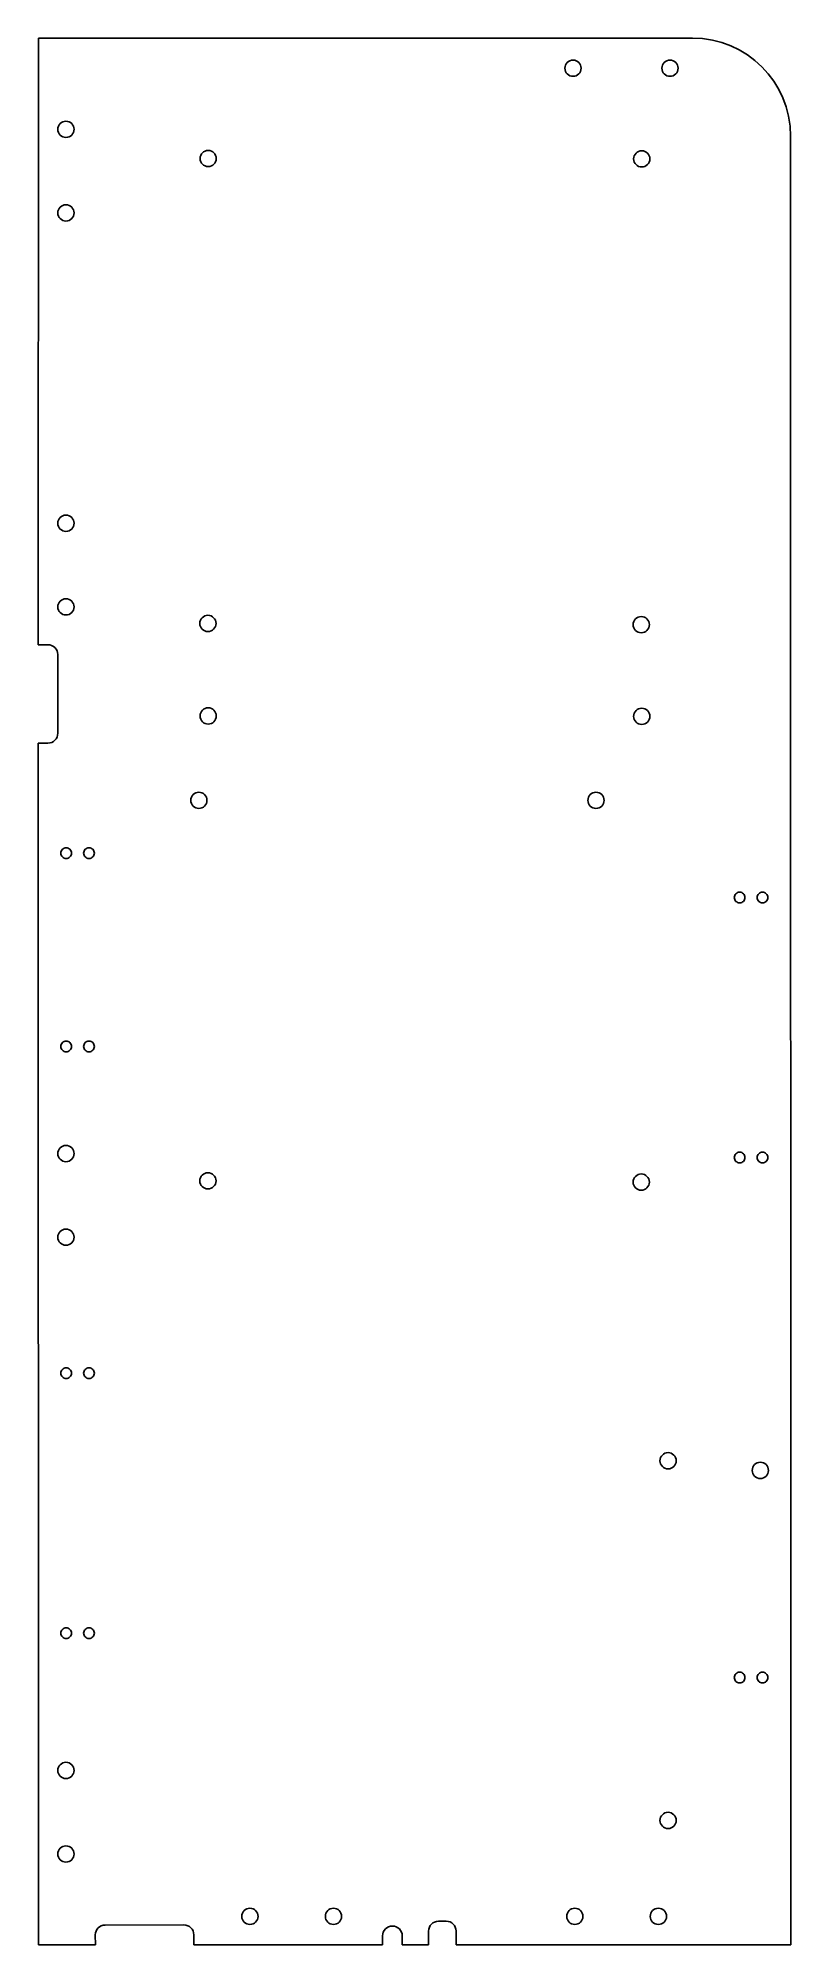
# Model space of a CAD drawing. Header units: millimetres. Extents: x 0 to 191, y 0 to 484.
import ezdxf

# ---------------------------------------------------------------- set-up
doc = ezdxf.new("R2010")
doc.units = ezdxf.units.MM
doc.layers.get('0').update_dxf_attribs({"linetype": 'CONTINUOUS'})

msp = doc.modelspace()

# ---------------------------------------------------------------- linework, layer by layer
for p, q in [((0.27, 484.17), (0.14, 330.19)), ((166.32, 484.18), (0.27, 484.17)), ((191.27, 0.17), (191.18, 459.32)), ((0.14, 330.19), (2.56, 330.19)), ((5.15, 327.69), (5.13, 307.72)), ((2.63, 305.21), (0.14, 305.19)), ((0.14, 305.19), (0.27, 0.19)), ((17.15, 5.21), (37.17, 5.22)), ((101.79, 6.15), (103.75, 6.19)), ((0.27, 0.19), (14.67, 0.19)), ((14.67, 0.19), (14.65, 2.71)), ((39.67, 2.72), (39.67, 0.19)), ((39.67, 0.19), (87.6, 0.17)), ((87.6, 0.17), (87.58, 2.43)), ((92.6, 2.43), (92.56, 0.17)), ((92.56, 0.17), (99.27, 0.17)), ((99.27, 0.17), (99.27, 3.67)), ((106.26, 3.69), (106.27, 0.17)), ((106.27, 0.17), (191.27, 0.17))]:
    msp.add_line(p, q)
for points in [[(166.32, 484.18), (180.05, 484.18), (191.18, 473.05), (191.18, 459.32)], [(133.9, 476.54), (133.9, 477.68), (134.82, 478.6), (135.96, 478.6)], [(133.9, 476.54), (133.9, 477.68), (134.82, 478.6), (135.96, 478.6)], [(135.96, 474.48), (134.82, 474.48), (133.9, 475.41), (133.9, 476.54)], [(135.96, 474.48), (134.82, 474.48), (133.9, 475.41), (133.9, 476.54)], [(135.96, 478.6), (137.1, 478.6), (138.02, 477.68), (138.02, 476.54)], [(135.96, 478.6), (137.1, 478.6), (138.02, 477.68), (138.02, 476.54)], [(138.02, 476.54), (138.02, 475.41), (137.1, 474.48), (135.96, 474.48)], [(138.02, 476.54), (138.02, 475.41), (137.1, 474.48), (135.96, 474.48)], [(158.52, 476.54), (158.52, 477.68), (159.44, 478.6), (160.58, 478.6)], [(160.58, 474.48), (159.44, 474.48), (158.52, 475.41), (158.52, 476.54)], [(160.58, 478.6), (161.72, 478.6), (162.64, 477.68), (162.64, 476.54)], [(162.64, 476.54), (162.64, 475.41), (161.72, 474.48), (160.58, 474.48)], [(5.14, 461.03), (5.14, 462.16), (6.06, 463.09), (7.2, 463.09)], [(5.14, 461.03), (5.14, 462.16), (6.06, 463.09), (7.2, 463.09)], [(7.2, 458.97), (6.06, 458.97), (5.14, 459.89), (5.14, 461.03)], [(7.2, 458.97), (6.06, 458.97), (5.14, 459.89), (5.14, 461.03)], [(7.2, 463.09), (8.34, 463.09), (9.26, 462.16), (9.26, 461.03)], [(7.2, 463.09), (8.34, 463.09), (9.26, 462.16), (9.26, 461.03)], [(9.26, 461.03), (9.26, 459.89), (8.34, 458.97), (7.2, 458.97)], [(9.26, 461.03), (9.26, 459.89), (8.34, 458.97), (7.2, 458.97)], [(41.26, 453.62), (41.26, 454.76), (42.19, 455.68), (43.32, 455.68)], [(43.32, 455.68), (44.46, 455.68), (45.38, 454.76), (45.38, 453.62)], [(151.35, 453.52), (151.35, 454.66), (152.27, 455.58), (153.41, 455.58)], [(153.41, 455.58), (154.54, 455.58), (155.47, 454.66), (155.47, 453.52)], [(43.32, 451.56), (42.19, 451.56), (41.26, 452.48), (41.26, 453.62)], [(45.38, 453.62), (45.38, 452.48), (44.46, 451.56), (43.32, 451.56)], [(153.41, 451.47), (152.27, 451.47), (151.35, 452.39), (151.35, 453.52)], [(155.47, 453.52), (155.47, 452.39), (154.54, 451.47), (153.41, 451.47)], [(5.14, 439.81), (5.14, 440.94), (6.06, 441.87), (7.2, 441.87)], [(5.14, 439.81), (5.14, 440.94), (6.06, 441.87), (7.2, 441.87)], [(7.2, 441.87), (8.34, 441.87), (9.26, 440.94), (9.26, 439.81)], [(7.2, 441.87), (8.34, 441.87), (9.26, 440.94), (9.26, 439.81)], [(7.2, 437.75), (6.06, 437.75), (5.14, 438.67), (5.14, 439.81)], [(7.2, 437.75), (6.06, 437.75), (5.14, 438.67), (5.14, 439.81)], [(9.26, 439.81), (9.26, 438.67), (8.34, 437.75), (7.2, 437.75)], [(9.26, 439.81), (9.26, 438.67), (8.34, 437.75), (7.2, 437.75)], [(5.14, 361.03), (5.14, 362.16), (6.06, 363.09), (7.2, 363.09)], [(7.2, 363.09), (8.34, 363.09), (9.26, 362.16), (9.26, 361.03)], [(7.2, 358.97), (6.06, 358.97), (5.14, 359.89), (5.14, 361.03)], [(9.26, 361.03), (9.26, 359.89), (8.34, 358.97), (7.2, 358.97)], [(5.14, 339.81), (5.14, 340.94), (6.06, 341.87), (7.2, 341.87)], [(7.2, 337.75), (6.06, 337.75), (5.14, 338.67), (5.14, 339.81)], [(7.2, 341.87), (8.34, 341.87), (9.26, 340.94), (9.26, 339.81)], [(9.26, 339.81), (9.26, 338.67), (8.34, 337.75), (7.2, 337.75)], [(41.19, 335.61), (41.19, 336.74), (42.11, 337.66), (43.25, 337.66)], [(43.25, 333.55), (42.11, 333.55), (41.19, 334.47), (41.19, 335.61)], [(43.25, 337.66), (44.39, 337.66), (45.31, 336.74), (45.31, 335.61)], [(45.31, 335.61), (45.31, 334.47), (44.39, 333.55), (43.25, 333.55)], [(151.21, 335.3), (151.21, 336.43), (152.13, 337.35), (153.27, 337.35)], [(153.27, 333.24), (152.13, 333.24), (151.21, 334.16), (151.21, 335.3)], [(153.27, 337.35), (154.41, 337.35), (155.33, 336.43), (155.33, 335.3)], [(155.33, 335.3), (155.33, 334.16), (154.41, 333.24), (153.27, 333.24)], [(2.56, 330.19), (3.99, 330.19), (5.15, 329.08), (5.15, 327.69)], [(41.26, 312.12), (41.26, 313.26), (42.19, 314.18), (43.32, 314.18)], [(43.32, 310.06), (42.19, 310.06), (41.26, 310.98), (41.26, 312.12)], [(43.32, 314.18), (44.46, 314.18), (45.38, 313.26), (45.38, 312.12)], [(45.38, 312.12), (45.38, 310.98), (44.46, 310.06), (43.32, 310.06)], [(151.35, 312.02), (151.35, 313.16), (152.27, 314.08), (153.41, 314.08)], [(153.41, 309.97), (152.27, 309.97), (151.35, 310.89), (151.35, 312.02)], [(153.41, 314.08), (154.54, 314.08), (155.47, 313.16), (155.47, 312.02)], [(155.47, 312.02), (155.47, 310.89), (154.54, 309.97), (153.41, 309.97)], [(5.13, 307.72), (5.13, 306.33), (4.01, 305.21), (2.63, 305.21)], [(39.49, 292.15), (39.11, 291.77), (38.89, 291.24), (38.89, 290.7)], [(38.89, 290.7), (38.89, 290.15), (39.11, 289.63), (39.49, 289.24)], [(40.95, 292.76), (40.4, 292.76), (39.88, 292.54), (39.49, 292.15)], [(42.4, 292.15), (42.02, 292.54), (41.5, 292.76), (40.95, 292.76)], [(43.01, 290.7), (43.01, 291.24), (42.79, 291.77), (42.4, 292.15)], [(42.4, 289.24), (42.79, 289.63), (43.01, 290.15), (43.01, 290.7)], [(140.32, 292.15), (139.94, 291.76), (139.72, 291.24), (139.72, 290.69)], [(139.72, 290.69), (139.72, 290.15), (139.94, 289.62), (140.32, 289.24)], [(141.78, 292.75), (141.23, 292.75), (140.71, 292.54), (140.32, 292.15)], [(143.24, 292.15), (142.85, 292.54), (142.33, 292.75), (141.78, 292.75)], [(143.84, 290.69), (143.84, 291.24), (143.62, 291.76), (143.24, 292.15)], [(143.24, 289.24), (143.62, 289.62), (143.84, 290.15), (143.84, 290.69)], [(39.49, 289.24), (39.88, 288.86), (40.4, 288.64), (40.95, 288.64)], [(40.95, 288.64), (41.5, 288.64), (42.02, 288.86), (42.4, 289.24)], [(140.32, 289.24), (140.71, 288.85), (141.23, 288.64), (141.78, 288.64)], [(141.78, 288.64), (142.33, 288.64), (142.85, 288.85), (143.24, 289.24)], [(5.9, 277.3), (5.9, 277.66), (6.04, 278), (6.3, 278.26)], [(6.3, 276.34), (6.04, 276.59), (5.9, 276.94), (5.9, 277.3)], [(6.3, 278.26), (6.55, 278.51), (6.9, 278.66), (7.26, 278.66)], [(7.26, 275.94), (6.9, 275.94), (6.55, 276.08), (6.3, 276.34)], [(7.26, 278.66), (7.62, 278.66), (7.96, 278.51), (8.22, 278.26)], [(8.22, 276.34), (7.96, 276.08), (7.62, 275.94), (7.26, 275.94)], [(8.22, 278.26), (8.47, 278), (8.62, 277.66), (8.62, 277.3)], [(8.62, 277.3), (8.62, 276.94), (8.47, 276.59), (8.22, 276.34)], [(11.7, 277.3), (11.7, 277.66), (11.84, 278), (12.1, 278.26)], [(12.1, 276.34), (11.84, 276.59), (11.7, 276.94), (11.7, 277.3)], [(12.1, 278.26), (12.35, 278.51), (12.7, 278.66), (13.06, 278.66)], [(13.06, 275.94), (12.7, 275.94), (12.35, 276.08), (12.1, 276.34)], [(13.06, 278.66), (13.42, 278.66), (13.76, 278.51), (14.02, 278.26)], [(14.02, 276.34), (13.76, 276.08), (13.42, 275.94), (13.06, 275.94)], [(14.02, 278.26), (14.27, 278), (14.42, 277.66), (14.42, 277.3)], [(14.42, 277.3), (14.42, 276.94), (14.27, 276.59), (14.02, 276.34)], [(176.9, 266.02), (176.9, 266.38), (177.05, 266.73), (177.3, 266.98)], [(177.3, 266.98), (177.56, 267.24), (177.9, 267.38), (178.26, 267.38)], [(178.26, 267.38), (178.62, 267.38), (178.97, 267.24), (179.22, 266.98)], [(179.22, 266.98), (179.48, 266.73), (179.62, 266.38), (179.62, 266.02)], [(182.7, 266.02), (182.7, 266.38), (182.85, 266.73), (183.1, 266.98)], [(183.1, 266.98), (183.36, 267.24), (183.7, 267.38), (184.06, 267.38)], [(184.06, 267.38), (184.42, 267.38), (184.77, 267.24), (185.02, 266.98)], [(185.02, 266.98), (185.28, 266.73), (185.42, 266.38), (185.42, 266.02)], [(177.3, 265.06), (177.05, 265.32), (176.9, 265.66), (176.9, 266.02)], [(178.26, 264.66), (177.9, 264.66), (177.56, 264.81), (177.3, 265.06)], [(179.22, 265.06), (178.97, 264.81), (178.62, 264.66), (178.26, 264.66)], [(179.62, 266.02), (179.62, 265.66), (179.48, 265.32), (179.22, 265.06)], [(183.1, 265.06), (182.85, 265.32), (182.7, 265.66), (182.7, 266.02)], [(184.06, 264.66), (183.7, 264.66), (183.36, 264.81), (183.1, 265.06)], [(185.02, 265.06), (184.77, 264.81), (184.42, 264.66), (184.06, 264.66)], [(185.42, 266.02), (185.42, 265.66), (185.28, 265.32), (185.02, 265.06)], [(5.9, 228.23), (5.9, 228.59), (6.04, 228.94), (6.3, 229.19)], [(6.3, 227.27), (6.04, 227.52), (5.9, 227.87), (5.9, 228.23)], [(6.3, 229.19), (6.55, 229.45), (6.9, 229.59), (7.26, 229.59)], [(7.26, 229.59), (7.62, 229.59), (7.96, 229.45), (8.22, 229.19)], [(8.22, 229.19), (8.47, 228.94), (8.62, 228.59), (8.62, 228.23)], [(8.62, 228.23), (8.62, 227.87), (8.47, 227.52), (8.22, 227.27)], [(11.7, 228.23), (11.7, 228.59), (11.84, 228.94), (12.1, 229.19)], [(12.1, 227.27), (11.84, 227.52), (11.7, 227.87), (11.7, 228.23)], [(12.1, 229.19), (12.35, 229.45), (12.7, 229.59), (13.06, 229.59)], [(13.06, 229.59), (13.42, 229.59), (13.76, 229.45), (14.02, 229.19)], [(14.02, 229.19), (14.27, 228.94), (14.42, 228.59), (14.42, 228.23)], [(14.42, 228.23), (14.42, 227.87), (14.27, 227.52), (14.02, 227.27)], [(7.26, 226.87), (6.9, 226.87), (6.55, 227.01), (6.3, 227.27)], [(8.22, 227.27), (7.96, 227.01), (7.62, 226.87), (7.26, 226.87)], [(13.06, 226.87), (12.7, 226.87), (12.35, 227.01), (12.1, 227.27)], [(14.02, 227.27), (13.76, 227.01), (13.42, 226.87), (13.06, 226.87)], [(5.14, 201.02), (5.14, 201.57), (5.36, 202.09), (5.74, 202.48)], [(7.2, 198.97), (6.06, 198.97), (5.14, 199.89), (5.14, 201.02)], [(5.74, 202.48), (6.13, 202.87), (6.65, 203.08), (7.2, 203.08)], [(7.2, 203.08), (7.75, 203.08), (8.27, 202.87), (8.66, 202.48)], [(9.26, 201.02), (9.26, 199.89), (8.34, 198.97), (7.2, 198.97)], [(8.66, 202.48), (9.04, 202.09), (9.26, 201.57), (9.26, 201.02)], [(176.9, 200.02), (176.9, 200.38), (177.05, 200.73), (177.3, 200.98)], [(177.3, 199.06), (177.05, 199.32), (176.9, 199.66), (176.9, 200.02)], [(177.3, 200.98), (177.56, 201.24), (177.9, 201.38), (178.26, 201.38)], [(178.26, 198.66), (177.9, 198.66), (177.56, 198.81), (177.3, 199.06)], [(178.26, 201.38), (178.62, 201.38), (178.97, 201.24), (179.22, 200.98)], [(179.22, 199.06), (178.97, 198.81), (178.62, 198.66), (178.26, 198.66)], [(179.22, 200.98), (179.48, 200.73), (179.62, 200.38), (179.62, 200.02)], [(179.62, 200.02), (179.62, 199.66), (179.48, 199.32), (179.22, 199.06)], [(182.7, 200.02), (182.7, 200.38), (182.85, 200.73), (183.1, 200.98)], [(183.1, 199.06), (182.85, 199.32), (182.7, 199.66), (182.7, 200.02)], [(183.1, 200.98), (183.36, 201.24), (183.7, 201.38), (184.06, 201.38)], [(184.06, 198.66), (183.7, 198.66), (183.36, 198.81), (183.1, 199.06)], [(184.06, 201.38), (184.42, 201.38), (184.77, 201.24), (185.02, 200.98)], [(185.02, 199.06), (184.77, 198.81), (184.42, 198.66), (184.06, 198.66)], [(185.02, 200.98), (185.28, 200.73), (185.42, 200.38), (185.42, 200.02)], [(185.42, 200.02), (185.42, 199.66), (185.28, 199.32), (185.02, 199.06)], [(41.19, 194.11), (41.19, 195.24), (42.11, 196.16), (43.25, 196.16)], [(43.25, 192.05), (42.11, 192.05), (41.19, 192.97), (41.19, 194.11)], [(43.25, 196.16), (44.39, 196.16), (45.31, 195.24), (45.31, 194.11)], [(45.31, 194.11), (45.31, 192.97), (44.39, 192.05), (43.25, 192.05)], [(151.21, 193.8), (151.21, 194.93), (152.13, 195.85), (153.27, 195.85)], [(153.27, 191.74), (152.13, 191.74), (151.21, 192.66), (151.21, 193.8)], [(153.27, 195.85), (154.41, 195.85), (155.33, 194.93), (155.33, 193.8)], [(155.33, 193.8), (155.33, 192.66), (154.41, 191.74), (153.27, 191.74)], [(5.14, 179.8), (5.14, 180.94), (6.06, 181.86), (7.2, 181.86)], [(7.2, 177.75), (6.06, 177.75), (5.14, 178.67), (5.14, 179.8)], [(7.2, 181.86), (8.34, 181.86), (9.26, 180.94), (9.26, 179.8)], [(9.26, 179.8), (9.26, 178.67), (8.34, 177.75), (7.2, 177.75)], [(5.9, 145.3), (5.9, 145.66), (6.04, 146), (6.3, 146.26)], [(6.3, 144.34), (6.04, 144.59), (5.9, 144.94), (5.9, 145.3)], [(6.3, 146.26), (6.55, 146.51), (6.9, 146.66), (7.26, 146.66)], [(7.26, 146.66), (7.62, 146.66), (7.96, 146.51), (8.22, 146.26)], [(8.22, 146.26), (8.47, 146), (8.62, 145.66), (8.62, 145.3)], [(8.62, 145.3), (8.62, 144.94), (8.47, 144.59), (8.22, 144.34)], [(11.7, 145.3), (11.7, 145.66), (11.84, 146), (12.1, 146.26)], [(12.1, 144.34), (11.84, 144.59), (11.7, 144.94), (11.7, 145.3)], [(12.1, 146.26), (12.35, 146.51), (12.7, 146.66), (13.06, 146.66)], [(13.06, 146.66), (13.42, 146.66), (13.76, 146.51), (14.02, 146.26)], [(14.02, 146.26), (14.27, 146), (14.42, 145.66), (14.42, 145.3)], [(14.42, 145.3), (14.42, 144.94), (14.27, 144.59), (14.02, 144.34)], [(7.26, 143.94), (6.9, 143.94), (6.55, 144.08), (6.3, 144.34)], [(8.22, 144.34), (7.96, 144.08), (7.62, 143.94), (7.26, 143.94)], [(13.06, 143.94), (12.7, 143.94), (12.35, 144.08), (12.1, 144.34)], [(14.02, 144.34), (13.76, 144.08), (13.42, 143.94), (13.06, 143.94)], [(158.03, 123.05), (158.03, 124.19), (158.95, 125.11), (160.09, 125.11)], [(160.09, 120.99), (158.95, 120.99), (158.03, 121.91), (158.03, 123.05)], [(160.09, 125.11), (161.23, 125.11), (162.15, 124.19), (162.15, 123.05)], [(162.15, 123.05), (162.15, 121.91), (161.23, 120.99), (160.09, 120.99)], [(181.45, 120.61), (181.45, 121.75), (182.37, 122.67), (183.51, 122.67)], [(183.51, 122.67), (184.65, 122.67), (185.57, 121.75), (185.57, 120.61)], [(183.51, 118.55), (182.37, 118.55), (181.45, 119.47), (181.45, 120.61)], [(185.57, 120.61), (185.57, 119.47), (184.65, 118.55), (183.51, 118.55)], [(5.9, 79.3), (5.9, 79.66), (6.04, 80), (6.3, 80.26)], [(6.3, 78.34), (6.04, 78.59), (5.9, 78.94), (5.9, 79.3)], [(6.3, 80.26), (6.55, 80.51), (6.9, 80.66), (7.26, 80.66)], [(7.26, 77.94), (6.9, 77.94), (6.55, 78.08), (6.3, 78.34)], [(7.26, 80.66), (7.62, 80.66), (7.96, 80.51), (8.22, 80.26)], [(8.22, 78.34), (7.96, 78.08), (7.62, 77.94), (7.26, 77.94)], [(8.22, 80.26), (8.47, 80), (8.62, 79.66), (8.62, 79.3)], [(8.62, 79.3), (8.62, 78.94), (8.47, 78.59), (8.22, 78.34)], [(11.7, 79.3), (11.7, 79.66), (11.84, 80), (12.1, 80.26)], [(12.1, 78.34), (11.84, 78.59), (11.7, 78.94), (11.7, 79.3)], [(12.1, 80.26), (12.35, 80.51), (12.7, 80.66), (13.06, 80.66)], [(13.06, 77.94), (12.7, 77.94), (12.35, 78.08), (12.1, 78.34)], [(13.06, 80.66), (13.42, 80.66), (13.76, 80.51), (14.02, 80.26)], [(14.02, 78.34), (13.76, 78.08), (13.42, 77.94), (13.06, 77.94)], [(14.02, 80.26), (14.27, 80), (14.42, 79.66), (14.42, 79.3)], [(14.42, 79.3), (14.42, 78.94), (14.27, 78.59), (14.02, 78.34)], [(176.9, 68.02), (176.9, 68.38), (177.05, 68.73), (177.3, 68.99)], [(177.3, 67.06), (177.05, 67.32), (176.9, 67.66), (176.9, 68.02)], [(177.3, 68.99), (177.56, 69.24), (177.9, 69.38), (178.26, 69.38)], [(178.26, 69.38), (178.62, 69.38), (178.97, 69.24), (179.22, 68.99)], [(179.22, 68.99), (179.48, 68.73), (179.62, 68.38), (179.62, 68.02)], [(179.62, 68.02), (179.62, 67.66), (179.48, 67.32), (179.22, 67.06)], [(182.7, 68.02), (182.7, 68.38), (182.85, 68.73), (183.1, 68.99)], [(183.1, 67.06), (182.85, 67.32), (182.7, 67.66), (182.7, 68.02)], [(183.1, 68.99), (183.36, 69.24), (183.7, 69.38), (184.06, 69.38)], [(184.06, 69.38), (184.42, 69.38), (184.77, 69.24), (185.02, 68.99)], [(185.02, 68.99), (185.28, 68.73), (185.42, 68.38), (185.42, 68.02)], [(185.42, 68.02), (185.42, 67.66), (185.28, 67.32), (185.02, 67.06)], [(178.26, 66.66), (177.9, 66.66), (177.56, 66.81), (177.3, 67.06)], [(179.22, 67.06), (178.97, 66.81), (178.62, 66.66), (178.26, 66.66)], [(184.06, 66.66), (183.7, 66.66), (183.36, 66.81), (183.1, 67.06)], [(185.02, 67.06), (184.77, 66.81), (184.42, 66.66), (184.06, 66.66)], [(5.14, 44.45), (5.14, 45.58), (6.06, 46.51), (7.2, 46.51)], [(7.2, 42.39), (6.06, 42.39), (5.14, 43.31), (5.14, 44.45)], [(7.2, 46.51), (8.34, 46.51), (9.26, 45.58), (9.26, 44.45)], [(9.26, 44.45), (9.26, 43.31), (8.34, 42.39), (7.2, 42.39)], [(158.03, 31.75), (158.03, 32.89), (158.95, 33.81), (160.09, 33.81)], [(160.09, 29.69), (158.95, 29.69), (158.03, 30.61), (158.03, 31.75)], [(160.09, 33.81), (161.23, 33.81), (162.15, 32.89), (162.15, 31.75)], [(162.15, 31.75), (162.15, 30.61), (161.23, 29.69), (160.09, 29.69)], [(5.14, 23.23), (5.14, 24.36), (6.06, 25.29), (7.2, 25.29)], [(7.2, 25.29), (8.34, 25.29), (9.26, 24.36), (9.26, 23.23)], [(7.2, 21.17), (6.06, 21.17), (5.14, 22.09), (5.14, 23.23)], [(9.26, 23.23), (9.26, 22.09), (8.34, 21.17), (7.2, 21.17)], [(14.65, 2.71), (14.65, 4.09), (15.77, 5.21), (17.15, 5.21)], [(37.17, 5.22), (38.55, 5.22), (39.67, 4.1), (39.67, 2.72)], [(51.85, 7.4), (51.85, 8.54), (52.78, 9.46), (53.91, 9.46)], [(53.91, 5.34), (52.78, 5.34), (51.85, 6.26), (51.85, 7.4)], [(53.91, 9.46), (55.05, 9.46), (55.97, 8.54), (55.97, 7.4)], [(55.97, 7.4), (55.97, 6.26), (55.05, 5.34), (53.91, 5.34)], [(73.07, 7.4), (73.07, 8.54), (74, 9.46), (75.13, 9.46)], [(75.13, 5.34), (74, 5.34), (73.07, 6.26), (73.07, 7.4)], [(75.13, 9.46), (76.27, 9.46), (77.19, 8.54), (77.19, 7.4)], [(77.19, 7.4), (77.19, 6.26), (76.27, 5.34), (75.13, 5.34)], [(87.58, 2.43), (87.58, 3.81), (88.7, 4.93), (90.09, 4.93)], [(90.09, 4.93), (91.47, 4.93), (92.59, 3.82), (92.6, 2.43)], [(99.27, 3.67), (99.28, 5.05), (100.4, 6.16), (101.79, 6.15)], [(103.75, 6.19), (105.14, 6.19), (106.26, 5.07), (106.26, 3.69)], [(134.35, 7.4), (134.35, 8.54), (135.27, 9.46), (136.41, 9.46)], [(136.41, 5.34), (135.27, 5.34), (134.35, 6.26), (134.35, 7.4)], [(136.41, 9.46), (137.55, 9.46), (138.47, 8.54), (138.47, 7.4)], [(138.47, 7.4), (138.47, 6.26), (137.55, 5.34), (136.41, 5.34)], [(155.57, 7.4), (155.57, 8.54), (156.49, 9.46), (157.63, 9.46)], [(157.63, 5.34), (156.49, 5.34), (155.57, 6.26), (155.57, 7.4)], [(157.63, 9.46), (158.77, 9.46), (159.69, 8.54), (159.69, 7.4)], [(159.69, 7.4), (159.69, 6.26), (158.77, 5.34), (157.63, 5.34)]]:
    msp.add_open_spline(points, degree=3)

doc.saveas('drawing.dxf')
